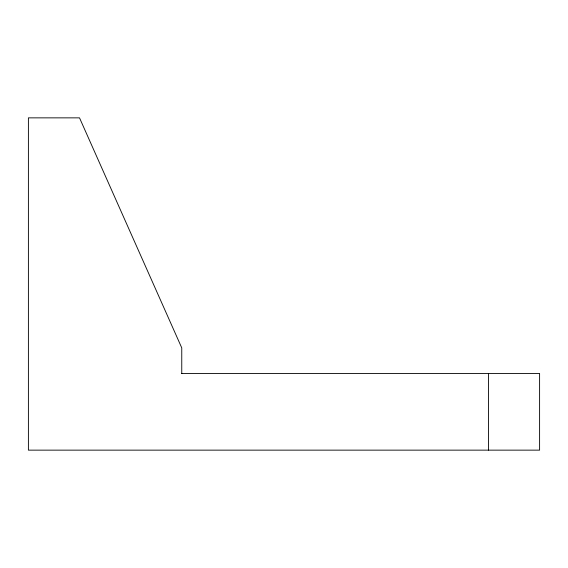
<?xml version="1.0" encoding="UTF-8"?>
<svg xmlns="http://www.w3.org/2000/svg" width="568" height="568" viewBox="0 0 568 568"><rect width="100%" height="100%" fill="white"/><g stroke="black" fill="none" stroke-linecap="round" stroke-linejoin="round"><path stroke-width="0.85" d="M181.433 373.46L539.6 373.46L539.6 450.14L28.4 450.14L28.4 117.86L79.52 117.86L181.76 347.9L181.76 373.46M488.48 373.46L488.48 450.14"/></g></svg>
